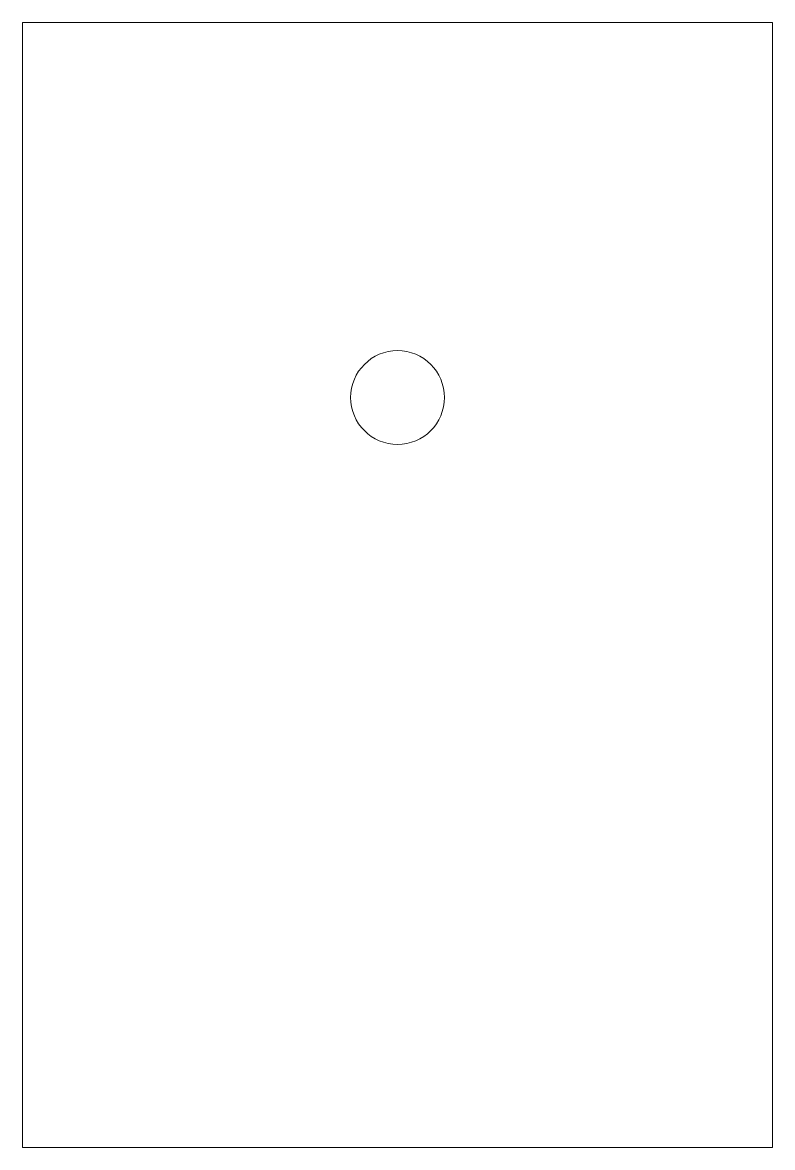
# Model space of a CAD drawing. Header units: inches. Extents: x 1.17 to 2.17, y 13.36 to 14.86.
import ezdxf

# ---------------------------------------------------------------- set-up
doc = ezdxf.new("R2010")
doc.units = ezdxf.units.IN
doc.header["$MEASUREMENT"] = 0

msp = doc.modelspace()

# ---------------------------------------------------------------- linework, layer by layer
at = {"color": 7, "linetype": 'Continuous', "lineweight": 15}
for p, q in [((2.1685, 14.8628), (1.1685, 14.8628)), ((1.1685, 14.8628), (1.1685, 13.3628)), ((2.1685, 13.3628), (2.1685, 14.8628)), ((1.1685, 13.3628), (2.1685, 13.3628))]:
    msp.add_line(p, q, dxfattribs=at)
msp.add_circle((1.6685, 14.3628), 0.0625, dxfattribs=at)

doc.saveas('drawing.dxf')
